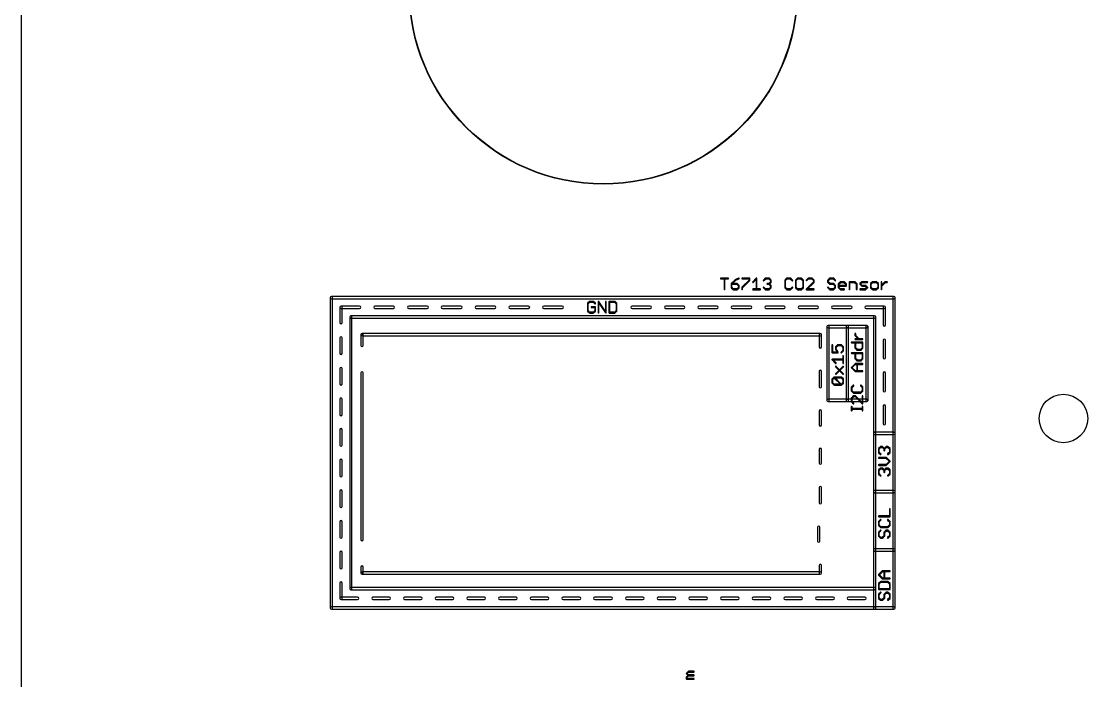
# Model space of a CAD drawing. Extents: x 0 to 11.2, y 0 to 11.2.
# Drawn here: x 0.38 to 3.128, y 4.931 to 6.629 of the extents above; entities that cross this region are included whole.
import ezdxf

# ---------------------------------------------------------------- set-up
doc = ezdxf.new("R2010")
doc.units = 0
doc.layers.add('20', color=53, linetype='CONTINUOUS')
doc.layers.add('21', color=253, linetype='CONTINUOUS')

msp = doc.modelspace()

# ---------------------------------------------------------------- linework, layer by layer
at = {"layer": '20'}
msp.add_line((0.38, 10.06), (0.38, 1.16), dxfattribs=at)
for centre, radius in [((1.88, 6.71), 0.500492), ((1.88, 6.71), 0.499508), ((3.066, 5.606), 0.0625)]:
    msp.add_circle(centre, radius, dxfattribs=at)
at = {"layer": '21'}
for points in [[(2.182926, 5.965624), (2.201609, 5.965624, 1), (2.201609, 5.967624), (2.182926, 5.967624, 1)], [(2.193267, 5.9386), (2.193267, 5.966624, 1), (2.191267, 5.966624), (2.191267, 5.9386, 1)], [(2.228785, 5.967518), (2.219444, 5.962848, 1), (2.220338, 5.961059), (2.229679, 5.965729, 1)], [(2.238173, 5.965624), (2.256856, 5.965624, 1), (2.256856, 5.967624), (2.238173, 5.967624, 1)], [(2.255856, 5.966624), (2.255856, 5.961953, 1), (2.257856, 5.961953), (2.257856, 5.966624, 1)], [(2.266504, 5.956575), (2.275845, 5.965917, 1), (2.274431, 5.967331), (2.26509, 5.95799, 1)], [(2.274138, 5.966624), (2.274138, 5.9386, 1), (2.276138, 5.9386), (2.276138, 5.966624, 1)], [(2.294127, 5.961246), (2.298798, 5.965917, 1), (2.297384, 5.967331), (2.292713, 5.96266, 1)], [(2.298091, 5.965624), (2.307432, 5.965624, 1), (2.307432, 5.967624), (2.298091, 5.967624, 1)], [(2.306725, 5.965917), (2.311396, 5.961246, 1), (2.31281, 5.96266), (2.308139, 5.967331, 1)], [(2.352631, 5.967331), (2.34796, 5.96266, 1), (2.349374, 5.961246), (2.354045, 5.965917, 1)], [(2.362679, 5.967624), (2.353338, 5.967624, 1), (2.353338, 5.965624), (2.362679, 5.965624, 1)], [(2.368057, 5.96266), (2.363386, 5.967331, 1), (2.361972, 5.965917), (2.366643, 5.961246, 1)], [(2.380254, 5.967331), (2.375584, 5.96266, 1), (2.376998, 5.961246), (2.381669, 5.965917, 1)], [(2.390303, 5.967624), (2.380961, 5.967624, 1), (2.380961, 5.965624), (2.390303, 5.965624, 1)], [(2.395681, 5.96266), (2.39101, 5.967331, 1), (2.389596, 5.965917), (2.394266, 5.961246, 1)], [(2.407878, 5.967331), (2.403207, 5.96266, 1), (2.404621, 5.961246), (2.409292, 5.965917, 1)], [(2.417926, 5.967624), (2.408585, 5.967624, 1), (2.408585, 5.965624), (2.417926, 5.965624, 1)], [(2.423304, 5.96266), (2.418633, 5.967331, 1), (2.417219, 5.965917), (2.42189, 5.961246, 1)], [(2.463125, 5.967331), (2.458454, 5.96266, 1), (2.459869, 5.961246), (2.464539, 5.965917, 1)], [(2.473173, 5.967624), (2.463832, 5.967624, 1), (2.463832, 5.965624), (2.473173, 5.965624, 1)], [(2.478551, 5.96266), (2.47388, 5.967331, 1), (2.472466, 5.965917), (2.477137, 5.961246, 1)], [(2.219184, 5.96266), (2.209843, 5.953319, 1), (2.211257, 5.951905), (2.220598, 5.961246, 1)], [(2.20955, 5.952612), (2.20955, 5.943271, 1), (2.21155, 5.943271), (2.21155, 5.952612, 1)], [(2.224562, 5.953612), (2.21055, 5.953612, 1), (2.21055, 5.951612), (2.224562, 5.951612, 1)], [(2.209843, 5.942563), (2.214513, 5.937893, 1), (2.215927, 5.939307), (2.211257, 5.943978, 1)], [(2.21522, 5.9376), (2.224562, 5.9376, 1), (2.224562, 5.9396), (2.21522, 5.9396, 1)], [(2.229939, 5.948648), (2.225269, 5.953319, 1), (2.223855, 5.951905), (2.228525, 5.947234, 1)], [(2.225269, 5.937893), (2.229939, 5.942563, 1), (2.228525, 5.943978), (2.223855, 5.939307, 1)], [(2.230232, 5.943271), (2.230232, 5.947941, 1), (2.228232, 5.947941), (2.228232, 5.943271, 1)], [(2.256149, 5.96266), (2.237466, 5.943978, 1), (2.23888, 5.942563), (2.257563, 5.961246, 1)], [(2.237173, 5.943271), (2.237173, 5.9386, 1), (2.239173, 5.9386), (2.239173, 5.943271, 1)], [(2.265797, 5.9376), (2.284479, 5.9376, 1), (2.284479, 5.9396), (2.265797, 5.9396, 1)], [(2.298798, 5.939307), (2.294127, 5.943978, 1), (2.292713, 5.942563), (2.297384, 5.937893, 1)], [(2.307432, 5.9396), (2.298091, 5.9396, 1), (2.298091, 5.9376), (2.307432, 5.9376, 1)], [(2.307432, 5.953612), (2.302762, 5.953612, 1), (2.302762, 5.951612), (2.307432, 5.951612, 1)], [(2.311396, 5.95799), (2.306725, 5.953319, 1), (2.308139, 5.951905), (2.31281, 5.956575, 1)], [(2.306725, 5.951905), (2.311396, 5.947234, 1), (2.31281, 5.948648), (2.308139, 5.953319, 1)], [(2.311396, 5.943978), (2.306725, 5.939307, 1), (2.308139, 5.937893), (2.31281, 5.942563, 1)], [(2.311103, 5.961953), (2.311103, 5.957282, 1), (2.313103, 5.957282), (2.313103, 5.961953, 1)], [(2.311103, 5.947941), (2.311103, 5.943271, 1), (2.313103, 5.943271), (2.313103, 5.947941, 1)], [(2.347667, 5.961953), (2.347667, 5.943271, 1), (2.349667, 5.943271), (2.349667, 5.961953, 1)], [(2.34796, 5.942563), (2.352631, 5.937893, 1), (2.354045, 5.939307), (2.349374, 5.943978, 1)], [(2.353338, 5.9376), (2.362679, 5.9376, 1), (2.362679, 5.9396), (2.353338, 5.9396, 1)], [(2.363386, 5.937893), (2.368057, 5.942563, 1), (2.366643, 5.943978), (2.361972, 5.939307, 1)], [(2.375291, 5.961953), (2.375291, 5.943271, 1), (2.377291, 5.943271), (2.377291, 5.961953, 1)], [(2.375584, 5.942563), (2.380254, 5.937893, 1), (2.381669, 5.939307), (2.376998, 5.943978, 1)], [(2.380961, 5.9376), (2.390303, 5.9376, 1), (2.390303, 5.9396), (2.380961, 5.9396, 1)], [(2.39101, 5.937893), (2.395681, 5.942563, 1), (2.394266, 5.943978), (2.389596, 5.939307, 1)], [(2.395973, 5.943271), (2.395973, 5.961953, 1), (2.393973, 5.961953), (2.393973, 5.943271, 1)], [(2.404621, 5.937893), (2.423304, 5.956575, 1), (2.42189, 5.95799), (2.403207, 5.939307, 1)], [(2.422597, 5.9396), (2.403914, 5.9396, 1), (2.403914, 5.9376), (2.422597, 5.9376, 1)], [(2.423597, 5.957282), (2.423597, 5.961953, 1), (2.421597, 5.961953), (2.421597, 5.957282, 1)], [(2.458161, 5.961953), (2.458161, 5.957282, 1), (2.460161, 5.957282), (2.460161, 5.961953, 1)], [(2.458454, 5.956575), (2.463125, 5.951905, 1), (2.464539, 5.953319), (2.459869, 5.95799, 1)], [(2.464539, 5.939307), (2.459869, 5.943978, 1), (2.458454, 5.942563), (2.463125, 5.937893, 1)], [(2.463832, 5.951612), (2.473173, 5.951612, 1), (2.473173, 5.953612), (2.463832, 5.953612, 1)], [(2.473173, 5.9396), (2.463832, 5.9396, 1), (2.463832, 5.9376), (2.473173, 5.9376, 1)], [(2.472466, 5.951905), (2.477137, 5.947234, 1), (2.478551, 5.948648), (2.47388, 5.953319, 1)], [(2.477137, 5.943978), (2.472466, 5.939307, 1), (2.47388, 5.937893), (2.478551, 5.942563, 1)], [(2.476844, 5.947941), (2.476844, 5.943271, 1), (2.478844, 5.943271), (2.478844, 5.947941, 1)], [(2.487492, 5.951905), (2.492163, 5.956575, 1), (2.490748, 5.95799), (2.486078, 5.953319, 1)], [(2.487785, 5.943271), (2.487785, 5.952612, 1), (2.485785, 5.952612), (2.485785, 5.943271, 1)], [(2.505468, 5.948941), (2.486785, 5.948941, 1), (2.486785, 5.946941), (2.505468, 5.946941, 1)], [(2.492163, 5.939307), (2.487492, 5.943978, 1), (2.486078, 5.942563), (2.490748, 5.937893, 1)], [(2.491456, 5.956282), (2.500797, 5.956282, 1), (2.500797, 5.958282), (2.491456, 5.958282, 1)], [(2.500797, 5.9396), (2.491456, 5.9396, 1), (2.491456, 5.9376), (2.500797, 5.9376, 1)], [(2.50009, 5.956575), (2.50476, 5.951905, 1), (2.506175, 5.953319), (2.501504, 5.95799, 1)], [(2.504468, 5.952612), (2.504468, 5.947941, 1), (2.506468, 5.947941), (2.506468, 5.952612, 1)], [(2.515408, 5.9386), (2.515408, 5.957282, 1), (2.513408, 5.957282), (2.513408, 5.9386, 1)], [(2.514408, 5.956282), (2.52842, 5.956282, 1), (2.52842, 5.958282), (2.514408, 5.958282, 1)], [(2.527713, 5.956575), (2.532384, 5.951905, 1), (2.533798, 5.953319), (2.529128, 5.95799, 1)], [(2.532091, 5.952612), (2.532091, 5.9386, 1), (2.534091, 5.9386), (2.534091, 5.952612, 1)], [(2.542739, 5.951905), (2.54741, 5.956575, 1), (2.545996, 5.95799), (2.541325, 5.953319, 1)], [(2.54741, 5.948648), (2.542739, 5.953319, 1), (2.541325, 5.951905), (2.545996, 5.947234, 1)], [(2.542032, 5.9376), (2.556044, 5.9376, 1), (2.556044, 5.9396), (2.542032, 5.9396, 1)], [(2.546703, 5.956282), (2.560715, 5.956282, 1), (2.560715, 5.958282), (2.546703, 5.958282, 1)], [(2.556044, 5.948941), (2.546703, 5.948941, 1), (2.546703, 5.946941), (2.556044, 5.946941, 1)], [(2.561422, 5.943978), (2.556751, 5.948648, 1), (2.555337, 5.947234), (2.560007, 5.942563, 1)], [(2.556751, 5.937893), (2.561422, 5.942563, 1), (2.560007, 5.943978), (2.555337, 5.939307, 1)], [(2.573619, 5.95799), (2.568948, 5.953319, 1), (2.570363, 5.951905), (2.575033, 5.956575, 1)], [(2.568948, 5.942563), (2.573619, 5.937893, 1), (2.575033, 5.939307), (2.570363, 5.943978, 1)], [(2.568656, 5.952612), (2.568656, 5.943271, 1), (2.570656, 5.943271), (2.570656, 5.952612, 1)], [(2.583667, 5.958282), (2.574326, 5.958282, 1), (2.574326, 5.956282), (2.583667, 5.956282, 1)], [(2.574326, 5.9376), (2.583667, 5.9376, 1), (2.583667, 5.9396), (2.574326, 5.9396, 1)], [(2.589045, 5.953319), (2.584375, 5.95799, 1), (2.58296, 5.956575), (2.587631, 5.951905, 1)], [(2.584375, 5.937893), (2.589045, 5.942563, 1), (2.587631, 5.943978), (2.58296, 5.939307, 1)], [(2.589338, 5.943271), (2.589338, 5.952612, 1), (2.587338, 5.952612), (2.587338, 5.943271, 1)], [(2.597986, 5.947234), (2.607327, 5.956575, 1), (2.605913, 5.95799), (2.596572, 5.948648, 1)], [(2.598279, 5.9386), (2.598279, 5.957282, 1), (2.596279, 5.957282), (2.596279, 5.9386, 1)], [(2.60662, 5.956282), (2.611291, 5.956282, 1), (2.611291, 5.958282), (2.60662, 5.958282, 1)], [(2.6293, 5.9206), (1.1793, 5.9206, 1), (1.1793, 5.9146), (2.6293, 5.9146, 1)], [(1.1763, 5.9176), (1.1763, 5.1176, 1), (1.1823, 5.1176), (1.1823, 5.9176, 1)], [(2.6323, 5.5676), (2.6323, 5.9176, 1), (2.6263, 5.9176), (2.6263, 5.5676, 1)], [(1.251983, 5.8956), (1.2043, 5.8956, 1), (1.2043, 5.8896), (1.251983, 5.8896, 1)], [(1.2013, 5.8926), (1.2013, 5.853033, 1), (1.2073, 5.853033), (1.2073, 5.8926, 1)], [(1.339036, 5.8956), (1.291353, 5.8956, 1), (1.291353, 5.8896), (1.339036, 5.8896, 1)], [(1.426088, 5.8956), (1.378406, 5.8956, 1), (1.378406, 5.8896), (1.426088, 5.8896, 1)], [(1.513141, 5.8956), (1.465459, 5.8956, 1), (1.465459, 5.8896), (1.513141, 5.8896, 1)], [(1.600194, 5.8956), (1.552511, 5.8956, 1), (1.552511, 5.8896), (1.600194, 5.8896, 1)], [(1.687247, 5.8956), (1.639564, 5.8956, 1), (1.639564, 5.8896), (1.687247, 5.8896, 1)], [(1.7743, 5.8956), (1.726617, 5.8956, 1), (1.726617, 5.8896), (1.7743, 5.8896, 1)], [(1.844263, 5.907331), (1.839593, 5.90266, 1), (1.841007, 5.901246), (1.845678, 5.905917, 1)], [(1.8393, 5.901953), (1.8393, 5.883271, 1), (1.8413, 5.883271), (1.8413, 5.901953, 1)], [(1.839593, 5.882563), (1.844263, 5.877893, 1), (1.845678, 5.879307), (1.841007, 5.883978, 1)], [(1.854312, 5.907624), (1.844971, 5.907624, 1), (1.844971, 5.905624), (1.854312, 5.905624, 1)], [(1.858983, 5.893612), (1.849641, 5.893612, 1), (1.849641, 5.891612), (1.858983, 5.891612, 1)], [(1.85969, 5.90266), (1.855019, 5.907331, 1), (1.853605, 5.905917), (1.858275, 5.901246, 1)], [(1.855019, 5.877893), (1.85969, 5.882563, 1), (1.858275, 5.883978), (1.853605, 5.879307, 1)], [(1.859983, 5.883271), (1.859983, 5.892612, 1), (1.857983, 5.892612), (1.857983, 5.883271, 1)], [(1.868923, 5.8786), (1.868923, 5.906624, 1), (1.866923, 5.906624), (1.866923, 5.8786, 1)], [(1.867091, 5.906069), (1.885774, 5.878045, 1), (1.887438, 5.879155), (1.868756, 5.907178, 1)], [(1.887606, 5.8786), (1.887606, 5.906624, 1), (1.885606, 5.906624), (1.885606, 5.8786, 1)], [(1.894547, 5.906624), (1.894547, 5.8786, 1), (1.896547, 5.8786), (1.896547, 5.906624, 1)], [(1.909559, 5.907624), (1.895547, 5.907624, 1), (1.895547, 5.905624), (1.909559, 5.905624, 1)], [(1.914937, 5.90266), (1.910266, 5.907331, 1), (1.908852, 5.905917), (1.913522, 5.901246, 1)], [(1.910266, 5.877893), (1.914937, 5.882563, 1), (1.913522, 5.883978), (1.908852, 5.879307, 1)], [(1.91523, 5.883271), (1.91523, 5.901953, 1), (1.91323, 5.901953), (1.91323, 5.883271, 1)], [(2.001101, 5.8956), (1.9543, 5.8956, 1), (1.9543, 5.8896), (2.001101, 5.8896, 1)], [(2.087272, 5.8956), (2.040471, 5.8956, 1), (2.040471, 5.8896), (2.087272, 5.8896, 1)], [(2.173444, 5.8956), (2.126642, 5.8956, 1), (2.126642, 5.8896), (2.173444, 5.8896, 1)], [(2.259615, 5.8956), (2.212814, 5.8956, 1), (2.212814, 5.8896), (2.259615, 5.8896, 1)], [(2.345786, 5.8956), (2.298985, 5.8956, 1), (2.298985, 5.8896), (2.345786, 5.8896, 1)], [(2.431957, 5.8956), (2.385156, 5.8956, 1), (2.385156, 5.8896), (2.431957, 5.8896, 1)], [(2.518129, 5.8956), (2.471328, 5.8956, 1), (2.471328, 5.8896), (2.518129, 5.8896, 1)], [(2.6043, 5.8956), (2.557499, 5.8956, 1), (2.557499, 5.8896), (2.6043, 5.8896, 1)], [(2.6073, 5.847127), (2.6073, 5.8926, 1), (2.6013, 5.8926), (2.6013, 5.847127, 1)], [(2.5793, 5.8706), (1.2293, 5.8706, 1), (1.2293, 5.8646), (2.5793, 5.8646, 1)], [(1.2263, 5.8676), (1.2263, 5.1676, 1), (1.2323, 5.1676), (1.2323, 5.8676, 1)], [(1.844971, 5.8776), (1.854312, 5.8776, 1), (1.854312, 5.8796), (1.844971, 5.8796, 1)], [(1.895547, 5.8776), (1.909559, 5.8776, 1), (1.909559, 5.8796), (1.895547, 5.8796, 1)], [(2.5823, 5.5676), (2.5823, 5.8676, 1), (2.5763, 5.8676), (2.5763, 5.5676, 1)], [(2.5093, 5.8456), (2.4593, 5.8456, 1), (2.4593, 5.8396), (2.5093, 5.8396, 1)], [(2.4563, 5.8426), (2.4563, 5.6526, 1), (2.4623, 5.6526), (2.4623, 5.8426, 1)], [(2.5123, 5.6526), (2.5123, 5.8426, 1), (2.5063, 5.8426), (2.5063, 5.6526, 1)], [(2.5093, 5.8396), (2.5593, 5.8396, 1), (2.5593, 5.8456), (2.5093, 5.8456, 1)], [(2.5563, 5.8426), (2.5563, 5.6526, 1), (2.5623, 5.6526), (2.5623, 5.8426, 1)], [(1.2013, 5.813663), (1.2013, 5.774096, 1), (1.2073, 5.774096), (1.2073, 5.813663, 1)], [(1.255198, 5.821773), (1.255198, 5.794214, 1), (1.261198, 5.794214), (1.261198, 5.821773, 1)], [(1.259379, 5.818773), (2.4393, 5.818773, 1), (2.4393, 5.824773), (1.259379, 5.824773, 1)], [(2.4363, 5.821773), (2.4363, 5.790277, 1), (2.4423, 5.790277), (2.4423, 5.821773, 1)], [(2.520276, 5.800639), (2.5483, 5.800639, 1), (2.5483, 5.802639), (2.520276, 5.802639, 1)], [(2.530617, 5.819921), (2.530617, 5.824592, 1), (2.528617, 5.824592), (2.528617, 5.819921, 1)], [(2.539666, 5.811287), (2.530324, 5.820628, 1), (2.52891, 5.819214), (2.538252, 5.809873, 1)], [(2.5483, 5.81158), (2.529617, 5.81158, 1), (2.529617, 5.80958), (2.5483, 5.80958, 1)], [(2.530617, 5.787627), (2.530617, 5.801639, 1), (2.528617, 5.801639), (2.528617, 5.787627, 1)], [(2.5473, 5.801639), (2.5473, 5.787627, 1), (2.5493, 5.787627), (2.5493, 5.801639, 1)], [(2.6073, 5.762285), (2.6073, 5.807757, 1), (2.6013, 5.807757), (2.6013, 5.762285, 1)], [(2.469276, 5.794659), (2.469276, 5.775976, 1), (2.471276, 5.775976), (2.471276, 5.794659, 1)], [(2.470276, 5.774976), (2.484288, 5.774976, 1), (2.484288, 5.776976), (2.470276, 5.776976, 1)], [(2.480324, 5.789281), (2.484995, 5.793952, 1), (2.483581, 5.795366), (2.47891, 5.790695, 1)], [(2.480617, 5.785317), (2.480617, 5.789988, 1), (2.478617, 5.789988), (2.478617, 5.785317, 1)], [(2.485182, 5.776423), (2.480512, 5.785765, 1), (2.478723, 5.78487), (2.483394, 5.775529, 1)], [(2.484288, 5.793659), (2.493629, 5.793659, 1), (2.493629, 5.795659), (2.484288, 5.795659, 1)], [(2.492922, 5.793952), (2.497593, 5.789281, 1), (2.499007, 5.790695), (2.494336, 5.795366, 1)], [(2.497593, 5.781354), (2.492922, 5.776683, 1), (2.494336, 5.775269), (2.499007, 5.77994, 1)], [(2.4973, 5.789988), (2.4973, 5.780647, 1), (2.4993, 5.780647), (2.4993, 5.789988, 1)], [(2.520276, 5.773015), (2.5483, 5.773015, 1), (2.5483, 5.775015), (2.520276, 5.775015, 1)], [(2.534995, 5.783663), (2.530324, 5.788334, 1), (2.52891, 5.78692), (2.533581, 5.782249, 1)], [(2.530617, 5.760003), (2.530617, 5.774015, 1), (2.528617, 5.774015), (2.528617, 5.760003, 1)], [(2.543629, 5.783956), (2.534288, 5.783956, 1), (2.534288, 5.781956), (2.543629, 5.781956, 1)], [(2.547593, 5.788334), (2.542922, 5.783663, 1), (2.544336, 5.782249), (2.549007, 5.78692, 1)], [(2.5473, 5.774015), (2.5473, 5.760003, 1), (2.5493, 5.760003), (2.5493, 5.774015, 1)], [(2.480324, 5.74906), (2.470983, 5.758401, 1), (2.469569, 5.756987), (2.47891, 5.747646, 1)], [(2.470276, 5.756694), (2.4983, 5.756694, 1), (2.4983, 5.758694), (2.470276, 5.758694, 1)], [(2.4993, 5.748353), (2.4993, 5.767035, 1), (2.4973, 5.767035), (2.4973, 5.748353, 1)], [(2.520983, 5.736343), (2.530324, 5.745685, 1), (2.52891, 5.747099), (2.519569, 5.737758, 1)], [(2.534995, 5.75604), (2.530324, 5.76071, 1), (2.52891, 5.759296), (2.533581, 5.754626, 1)], [(2.529617, 5.745392), (2.5483, 5.745392, 1), (2.5483, 5.747392), (2.529617, 5.747392, 1)], [(2.543629, 5.756333), (2.534288, 5.756333, 1), (2.534288, 5.754333), (2.543629, 5.754333, 1)], [(2.535288, 5.727709), (2.535288, 5.746392, 1), (2.533288, 5.746392), (2.533288, 5.727709, 1)], [(2.547593, 5.76071), (2.542922, 5.75604, 1), (2.544336, 5.754626), (2.549007, 5.759296, 1)], [(1.2013, 5.734726), (1.2013, 5.695159, 1), (1.2073, 5.695159), (1.2073, 5.734726, 1)], [(1.255198, 5.723348), (1.255198, 5.294214, 1), (1.261198, 5.294214), (1.261198, 5.723348, 1)], [(2.4363, 5.727285), (2.4363, 5.687915, 1), (2.4423, 5.687915), (2.4423, 5.727285, 1)], [(2.480324, 5.720022), (2.499007, 5.738705, 1), (2.497593, 5.740119), (2.47891, 5.721436, 1)], [(2.499007, 5.721436), (2.480324, 5.740119, 1), (2.47891, 5.738705), (2.497593, 5.720022, 1)], [(2.530324, 5.728416), (2.520983, 5.737758, 1), (2.519569, 5.736343), (2.52891, 5.727002, 1)], [(2.5483, 5.728709), (2.529617, 5.728709, 1), (2.529617, 5.726709), (2.5483, 5.726709, 1)], [(2.6073, 5.677442), (2.6073, 5.722915, 1), (2.6013, 5.722915), (2.6013, 5.677442, 1)], [(2.470983, 5.70641), (2.475654, 5.711081, 1), (2.47424, 5.712495), (2.469569, 5.707825, 1)], [(2.471276, 5.697776), (2.471276, 5.707117, 1), (2.469276, 5.707117), (2.469276, 5.697776, 1)], [(2.475654, 5.693813), (2.470983, 5.698483, 1), (2.469569, 5.697069), (2.47424, 5.692398, 1)], [(2.474947, 5.710788), (2.493629, 5.710788, 1), (2.493629, 5.712788), (2.474947, 5.712788, 1)], [(2.494336, 5.693813), (2.475654, 5.712495, 1), (2.47424, 5.711081), (2.492922, 5.692398, 1)], [(2.493629, 5.694106), (2.474947, 5.694106, 1), (2.474947, 5.692106), (2.493629, 5.692106, 1)], [(2.492922, 5.711081), (2.497593, 5.70641, 1), (2.499007, 5.707825), (2.494336, 5.712495, 1)], [(2.497593, 5.698483), (2.492922, 5.693813, 1), (2.494336, 5.692398), (2.499007, 5.697069, 1)], [(2.4973, 5.707117), (2.4973, 5.697776, 1), (2.4993, 5.697776), (2.4993, 5.707117, 1)], [(2.52424, 5.691852), (2.519569, 5.687181, 1), (2.520983, 5.685767), (2.525654, 5.690438, 1)], [(2.549007, 5.687181), (2.544336, 5.691852, 1), (2.542922, 5.690438), (2.547593, 5.685767, 1)], [(2.519276, 5.686474), (2.519276, 5.677133, 1), (2.521276, 5.677133), (2.521276, 5.686474, 1)], [(2.519569, 5.676426), (2.52424, 5.671755, 1), (2.525654, 5.673169), (2.520983, 5.67784, 1)], [(2.52424, 5.664228), (2.519569, 5.659558, 1), (2.520983, 5.658143), (2.525654, 5.662814, 1)], [(2.524947, 5.671462), (2.543629, 5.671462, 1), (2.543629, 5.673462), (2.524947, 5.673462, 1)], [(2.529617, 5.664521), (2.524947, 5.664521, 1), (2.524947, 5.662521), (2.529617, 5.662521, 1)], [(2.549007, 5.645546), (2.530324, 5.664228, 1), (2.52891, 5.662814), (2.547593, 5.644131, 1)], [(2.544336, 5.671755), (2.549007, 5.676426, 1), (2.547593, 5.67784), (2.542922, 5.673169, 1)], [(2.5493, 5.677133), (2.5493, 5.686474, 1), (2.5473, 5.686474), (2.5473, 5.677133, 1)], [(2.5473, 5.663521), (2.5473, 5.644839, 1), (2.5493, 5.644839), (2.5493, 5.663521, 1)], [(1.2013, 5.655789), (1.2013, 5.616222, 1), (1.2073, 5.616222), (1.2073, 5.655789, 1)], [(2.4593, 5.6496), (2.5093, 5.6496, 1), (2.5093, 5.6556), (2.4593, 5.6556, 1)], [(2.5593, 5.6556), (2.5093, 5.6556, 1), (2.5093, 5.6496), (2.5593, 5.6496, 1)], [(2.519276, 5.658851), (2.519276, 5.649509, 1), (2.521276, 5.649509), (2.521276, 5.658851, 1)], [(2.519569, 5.648802), (2.52424, 5.644131, 1), (2.525654, 5.645546), (2.520983, 5.650216, 1)], [(2.521276, 5.626423), (2.521276, 5.635764, 1), (2.519276, 5.635764), (2.519276, 5.626423, 1)], [(2.5493, 5.626423), (2.5493, 5.635764, 1), (2.5473, 5.635764), (2.5473, 5.626423, 1)], [(2.6073, 5.5926), (2.6073, 5.638072, 1), (2.6013, 5.638072), (2.6013, 5.5926, 1)], [(2.4363, 5.624923), (2.4363, 5.58949, 1), (2.4423, 5.58949), (2.4423, 5.624923, 1)], [(2.5483, 5.632094), (2.520276, 5.632094, 1), (2.520276, 5.630094), (2.5483, 5.630094, 1)], [(1.2013, 5.576852), (1.2013, 5.537285, 1), (1.2073, 5.537285), (1.2073, 5.576852, 1)], [(2.5823, 5.4176), (2.5823, 5.5676, 1), (2.5763, 5.5676), (2.5763, 5.4176, 1)], [(2.5793, 5.5646), (2.6293, 5.5646, 1), (2.6293, 5.5706), (2.5793, 5.5706, 1)], [(2.6323, 5.4176), (2.6323, 5.5676, 1), (2.6263, 5.5676), (2.6263, 5.4176, 1)], [(2.4363, 5.526498), (2.4363, 5.491064, 1), (2.4423, 5.491064), (2.4423, 5.526498, 1)], [(2.590983, 5.527152), (2.595654, 5.531822, 1), (2.59424, 5.533237), (2.589569, 5.528566, 1)], [(2.591276, 5.518518), (2.591276, 5.527859, 1), (2.589276, 5.527859), (2.589276, 5.518518, 1)], [(2.594947, 5.53153), (2.599617, 5.53153, 1), (2.599617, 5.53353), (2.594947, 5.53353, 1)], [(2.59891, 5.531822), (2.603581, 5.527152, 1), (2.604995, 5.528566), (2.600324, 5.533237, 1)], [(2.604995, 5.527152), (2.609666, 5.531822, 1), (2.608252, 5.533237), (2.603581, 5.528566, 1)], [(2.603288, 5.527859), (2.603288, 5.523188, 1), (2.605288, 5.523188), (2.605288, 5.527859, 1)], [(2.608959, 5.53153), (2.613629, 5.53153, 1), (2.613629, 5.53353), (2.608959, 5.53353, 1)], [(2.612922, 5.531822), (2.617593, 5.527152, 1), (2.619007, 5.528566), (2.614336, 5.533237, 1)], [(2.6173, 5.527859), (2.6173, 5.518518, 1), (2.6193, 5.518518), (2.6193, 5.527859, 1)], [(1.2013, 5.497915), (1.2013, 5.458348, 1), (1.2073, 5.458348), (1.2073, 5.497915, 1)], [(2.595654, 5.514554), (2.590983, 5.519225, 1), (2.589569, 5.51781), (2.59424, 5.51314, 1)], [(2.608959, 5.505906), (2.590276, 5.505906, 1), (2.590276, 5.503906), (2.608959, 5.503906, 1)], [(2.619007, 5.496272), (2.609666, 5.505613, 1), (2.608252, 5.504199), (2.617593, 5.494858, 1)], [(2.617593, 5.519225), (2.612922, 5.514554, 1), (2.614336, 5.51314), (2.619007, 5.51781, 1)], [(2.590276, 5.485223), (2.608959, 5.485223, 1), (2.608959, 5.487223), (2.590276, 5.487223, 1)], [(2.590983, 5.471905), (2.595654, 5.476575, 1), (2.59424, 5.47799), (2.589569, 5.473319, 1)], [(2.591276, 5.463271), (2.591276, 5.472612, 1), (2.589276, 5.472612), (2.589276, 5.463271, 1)], [(2.594947, 5.476282), (2.599617, 5.476282, 1), (2.599617, 5.478282), (2.594947, 5.478282, 1)], [(2.59891, 5.476575), (2.603581, 5.471905, 1), (2.604995, 5.473319), (2.600324, 5.47799, 1)], [(2.604995, 5.471905), (2.609666, 5.476575, 1), (2.608252, 5.47799), (2.603581, 5.473319, 1)], [(2.603288, 5.472612), (2.603288, 5.467941, 1), (2.605288, 5.467941), (2.605288, 5.472612, 1)], [(2.609666, 5.485516), (2.619007, 5.494858, 1), (2.617593, 5.496272), (2.608252, 5.486931, 1)], [(2.608959, 5.476282), (2.613629, 5.476282, 1), (2.613629, 5.478282), (2.608959, 5.478282, 1)], [(2.612922, 5.476575), (2.617593, 5.471905, 1), (2.619007, 5.473319), (2.614336, 5.47799, 1)], [(2.6173, 5.472612), (2.6173, 5.463271, 1), (2.6193, 5.463271), (2.6193, 5.472612, 1)], [(2.595654, 5.459307), (2.590983, 5.463978, 1), (2.589569, 5.462563), (2.59424, 5.457893, 1)], [(2.617593, 5.463978), (2.612922, 5.459307, 1), (2.614336, 5.457893), (2.619007, 5.462563, 1)], [(1.2013, 5.418978), (1.2013, 5.379411, 1), (1.2073, 5.379411), (1.2073, 5.418978, 1)], [(2.4363, 5.428072), (2.4363, 5.388702, 1), (2.4423, 5.388702), (2.4423, 5.428072, 1)], [(2.5823, 5.2676), (2.5823, 5.4176, 1), (2.5763, 5.4176), (2.5763, 5.2676, 1)], [(2.5793, 5.4146), (2.6293, 5.4146, 1), (2.6293, 5.4206), (2.5793, 5.4206, 1)], [(2.6323, 5.2676), (2.6323, 5.4176, 1), (2.6263, 5.4176), (2.6263, 5.2676, 1)], [(2.6193, 5.353847), (2.6193, 5.37253, 1), (2.6173, 5.37253), (2.6173, 5.353847, 1)], [(1.2013, 5.340041), (1.2013, 5.300474, 1), (1.2073, 5.300474), (1.2073, 5.340041, 1)], [(2.590276, 5.352847), (2.6183, 5.352847, 1), (2.6183, 5.354847), (2.590276, 5.354847, 1)], [(2.59424, 5.345613), (2.589569, 5.340942, 1), (2.590983, 5.339528), (2.595654, 5.344199, 1)], [(2.589276, 5.340235), (2.589276, 5.330894, 1), (2.591276, 5.330894), (2.591276, 5.340235, 1)], [(2.619007, 5.340942), (2.614336, 5.345613, 1), (2.612922, 5.344199), (2.617593, 5.339528, 1)], [(2.6193, 5.330894), (2.6193, 5.340235, 1), (2.6173, 5.340235), (2.6173, 5.330894, 1)], [(2.432363, 5.32571), (2.432363, 5.290277, 1), (2.438363, 5.290277), (2.438363, 5.32571, 1)], [(2.589569, 5.330187), (2.59424, 5.325516, 1), (2.595654, 5.326931), (2.590983, 5.331601, 1)], [(2.59424, 5.31799), (2.589569, 5.313319, 1), (2.590983, 5.311905), (2.595654, 5.316575, 1)], [(2.589276, 5.312612), (2.589276, 5.303271, 1), (2.591276, 5.303271), (2.591276, 5.312612, 1)], [(2.594947, 5.325223), (2.613629, 5.325223, 1), (2.613629, 5.327223), (2.594947, 5.327223, 1)], [(2.604995, 5.311905), (2.609666, 5.316575, 1), (2.608252, 5.31799), (2.603581, 5.313319, 1)], [(2.605288, 5.303271), (2.605288, 5.312612, 1), (2.603288, 5.312612), (2.603288, 5.303271, 1)], [(2.608959, 5.316282), (2.613629, 5.316282, 1), (2.613629, 5.318282), (2.608959, 5.318282, 1)], [(2.614336, 5.325516), (2.619007, 5.330187, 1), (2.617593, 5.331601), (2.612922, 5.326931, 1)], [(2.612922, 5.316575), (2.617593, 5.311905, 1), (2.619007, 5.313319), (2.614336, 5.31799, 1)], [(2.6173, 5.312612), (2.6173, 5.303271, 1), (2.6193, 5.303271), (2.6193, 5.312612, 1)], [(2.589569, 5.302563), (2.59424, 5.297893, 1), (2.595654, 5.299307), (2.590983, 5.303978, 1)], [(2.594947, 5.2976), (2.599617, 5.2976, 1), (2.599617, 5.2996), (2.594947, 5.2996, 1)], [(2.600324, 5.297893), (2.604995, 5.302563, 1), (2.603581, 5.303978), (2.59891, 5.299307, 1)], [(2.617593, 5.303978), (2.612922, 5.299307, 1), (2.614336, 5.297893), (2.619007, 5.302563, 1)], [(1.2013, 5.261104), (1.2013, 5.221537, 1), (1.2073, 5.221537), (1.2073, 5.261104, 1)], [(2.5823, 5.1676), (2.5823, 5.2676, 1), (2.5763, 5.2676), (2.5763, 5.1676, 1)], [(2.5793, 5.2646), (2.6293, 5.2646, 1), (2.6293, 5.2706), (2.5793, 5.2706, 1)], [(2.6323, 5.1176), (2.6323, 5.2676, 1), (2.6263, 5.2676), (2.6263, 5.1176, 1)], [(1.261198, 5.2076), (1.261198, 5.223348, 1), (1.255198, 5.223348), (1.255198, 5.2076, 1)], [(2.4423, 5.2076), (2.4423, 5.227285, 1), (2.4363, 5.227285), (2.4363, 5.2076, 1)], [(2.4393, 5.2106), (1.259379, 5.2106, 1), (1.259379, 5.2046), (2.4393, 5.2046, 1)], [(2.590983, 5.202481), (2.600324, 5.211822, 1), (2.59891, 5.213237), (2.589569, 5.203895, 1)], [(2.600324, 5.194554), (2.590983, 5.203895, 1), (2.589569, 5.202481), (2.59891, 5.19314, 1)], [(2.599617, 5.21153), (2.6183, 5.21153, 1), (2.6183, 5.21353), (2.599617, 5.21353, 1)], [(2.6183, 5.194847), (2.599617, 5.194847, 1), (2.599617, 5.192847), (2.6183, 5.192847, 1)], [(2.605288, 5.193847), (2.605288, 5.21253, 1), (2.603288, 5.21253), (2.603288, 5.193847, 1)], [(1.2013, 5.182167), (1.2013, 5.1426, 1), (1.2073, 5.1426), (1.2073, 5.182167, 1)], [(1.2293, 5.1646), (2.5793, 5.1646, 1), (2.5793, 5.1706), (1.2293, 5.1706, 1)], [(2.5763, 5.1676), (2.5763, 5.1176, 1), (2.5823, 5.1176), (2.5823, 5.1676, 1)], [(2.59424, 5.185613), (2.589569, 5.180942, 1), (2.590983, 5.179528), (2.595654, 5.184199, 1)], [(2.589276, 5.180235), (2.589276, 5.166223, 1), (2.591276, 5.166223), (2.591276, 5.180235, 1)], [(2.590276, 5.165223), (2.6183, 5.165223, 1), (2.6183, 5.167223), (2.590276, 5.167223, 1)], [(2.613629, 5.185906), (2.594947, 5.185906, 1), (2.594947, 5.183906), (2.613629, 5.183906, 1)], [(2.619007, 5.180942), (2.614336, 5.185613, 1), (2.612922, 5.184199), (2.617593, 5.179528, 1)], [(2.6193, 5.166223), (2.6193, 5.180235, 1), (2.6173, 5.180235), (2.6173, 5.166223, 1)], [(1.2043, 5.1396), (1.246657, 5.1396, 1), (1.246657, 5.1456), (1.2043, 5.1456, 1)], [(1.286028, 5.1396), (1.328385, 5.1396, 1), (1.328385, 5.1456), (1.286028, 5.1456, 1)], [(1.367755, 5.1396), (1.410113, 5.1396, 1), (1.410113, 5.1456), (1.367755, 5.1456, 1)], [(1.449483, 5.1396), (1.49184, 5.1396, 1), (1.49184, 5.1456), (1.449483, 5.1456, 1)], [(1.531211, 5.1396), (1.573568, 5.1396, 1), (1.573568, 5.1456), (1.531211, 5.1456, 1)], [(1.612938, 5.1396), (1.655296, 5.1396, 1), (1.655296, 5.1456), (1.612938, 5.1456, 1)], [(1.694666, 5.1396), (1.737023, 5.1396, 1), (1.737023, 5.1456), (1.694666, 5.1456, 1)], [(1.776393, 5.1396), (1.818751, 5.1396, 1), (1.818751, 5.1456), (1.776393, 5.1456, 1)], [(1.858121, 5.1396), (1.900479, 5.1396, 1), (1.900479, 5.1456), (1.858121, 5.1456, 1)], [(1.939849, 5.1396), (1.982206, 5.1396, 1), (1.982206, 5.1456), (1.939849, 5.1456, 1)], [(2.021577, 5.1396), (2.063934, 5.1396, 1), (2.063934, 5.1456), (2.021577, 5.1456, 1)], [(2.103304, 5.1396), (2.145662, 5.1396, 1), (2.145662, 5.1456), (2.103304, 5.1456, 1)], [(2.185032, 5.1396), (2.227389, 5.1396, 1), (2.227389, 5.1456), (2.185032, 5.1456, 1)], [(2.266759, 5.1396), (2.309117, 5.1396, 1), (2.309117, 5.1456), (2.266759, 5.1456, 1)], [(2.348487, 5.1396), (2.390845, 5.1396, 1), (2.390845, 5.1456), (2.348487, 5.1456, 1)], [(2.430215, 5.1396), (2.472572, 5.1396, 1), (2.472572, 5.1456), (2.430215, 5.1456, 1)], [(2.511942, 5.1396), (2.5543, 5.1396, 1), (2.5543, 5.1456), (2.511942, 5.1456, 1)], [(2.59424, 5.15799), (2.589569, 5.153319, 1), (2.590983, 5.151905), (2.595654, 5.156575, 1)], [(2.589276, 5.152612), (2.589276, 5.143271, 1), (2.591276, 5.143271), (2.591276, 5.152612, 1)], [(2.589569, 5.142563), (2.59424, 5.137893, 1), (2.595654, 5.139307), (2.590983, 5.143978, 1)], [(2.600324, 5.137893), (2.604995, 5.142563, 1), (2.603581, 5.143978), (2.59891, 5.139307, 1)], [(2.604995, 5.151905), (2.609666, 5.156575, 1), (2.608252, 5.15799), (2.603581, 5.153319, 1)], [(2.605288, 5.143271), (2.605288, 5.152612, 1), (2.603288, 5.152612), (2.603288, 5.143271, 1)], [(2.608959, 5.156282), (2.613629, 5.156282, 1), (2.613629, 5.158282), (2.608959, 5.158282, 1)], [(2.612922, 5.156575), (2.617593, 5.151905, 1), (2.619007, 5.153319), (2.614336, 5.15799, 1)], [(2.617593, 5.143978), (2.612922, 5.139307, 1), (2.614336, 5.137893), (2.619007, 5.142563, 1)], [(2.6173, 5.152612), (2.6173, 5.143271, 1), (2.6193, 5.143271), (2.6193, 5.152612, 1)], [(1.1793, 5.1146), (2.5793, 5.1146, 1), (2.5793, 5.1206), (1.1793, 5.1206, 1)], [(2.5793, 5.1146), (2.6293, 5.1146, 1), (2.6293, 5.1206), (2.5793, 5.1206, 1)], [(2.594947, 5.1376), (2.599617, 5.1376, 1), (2.599617, 5.1396), (2.594947, 5.1396, 1)], [(2.095624, 4.948358), (2.100295, 4.953028, 1), (2.098881, 4.954443), (2.09421, 4.949772, 1)], [(2.100295, 4.945101), (2.095624, 4.949772, 1), (2.09421, 4.948358), (2.098881, 4.943687, 1)], [(2.099588, 4.952735), (2.1136, 4.952735, 1), (2.1136, 4.954735), (2.099588, 4.954735, 1)], [(2.095624, 4.939016), (2.100295, 4.943687, 1), (2.098881, 4.945101), (2.09421, 4.940431, 1)], [(2.095917, 4.935053), (2.095917, 4.939724, 1), (2.093917, 4.939724), (2.093917, 4.935053, 1)], [(2.1136, 4.936053), (2.094917, 4.936053, 1), (2.094917, 4.934053), (2.1136, 4.934053, 1)], [(2.099588, 4.943394), (2.1136, 4.943394, 1), (2.1136, 4.945394), (2.099588, 4.945394, 1)]]:
    msp.add_lwpolyline(points, format="xyb", close=True, dxfattribs=at)

doc.saveas('drawing.dxf')
